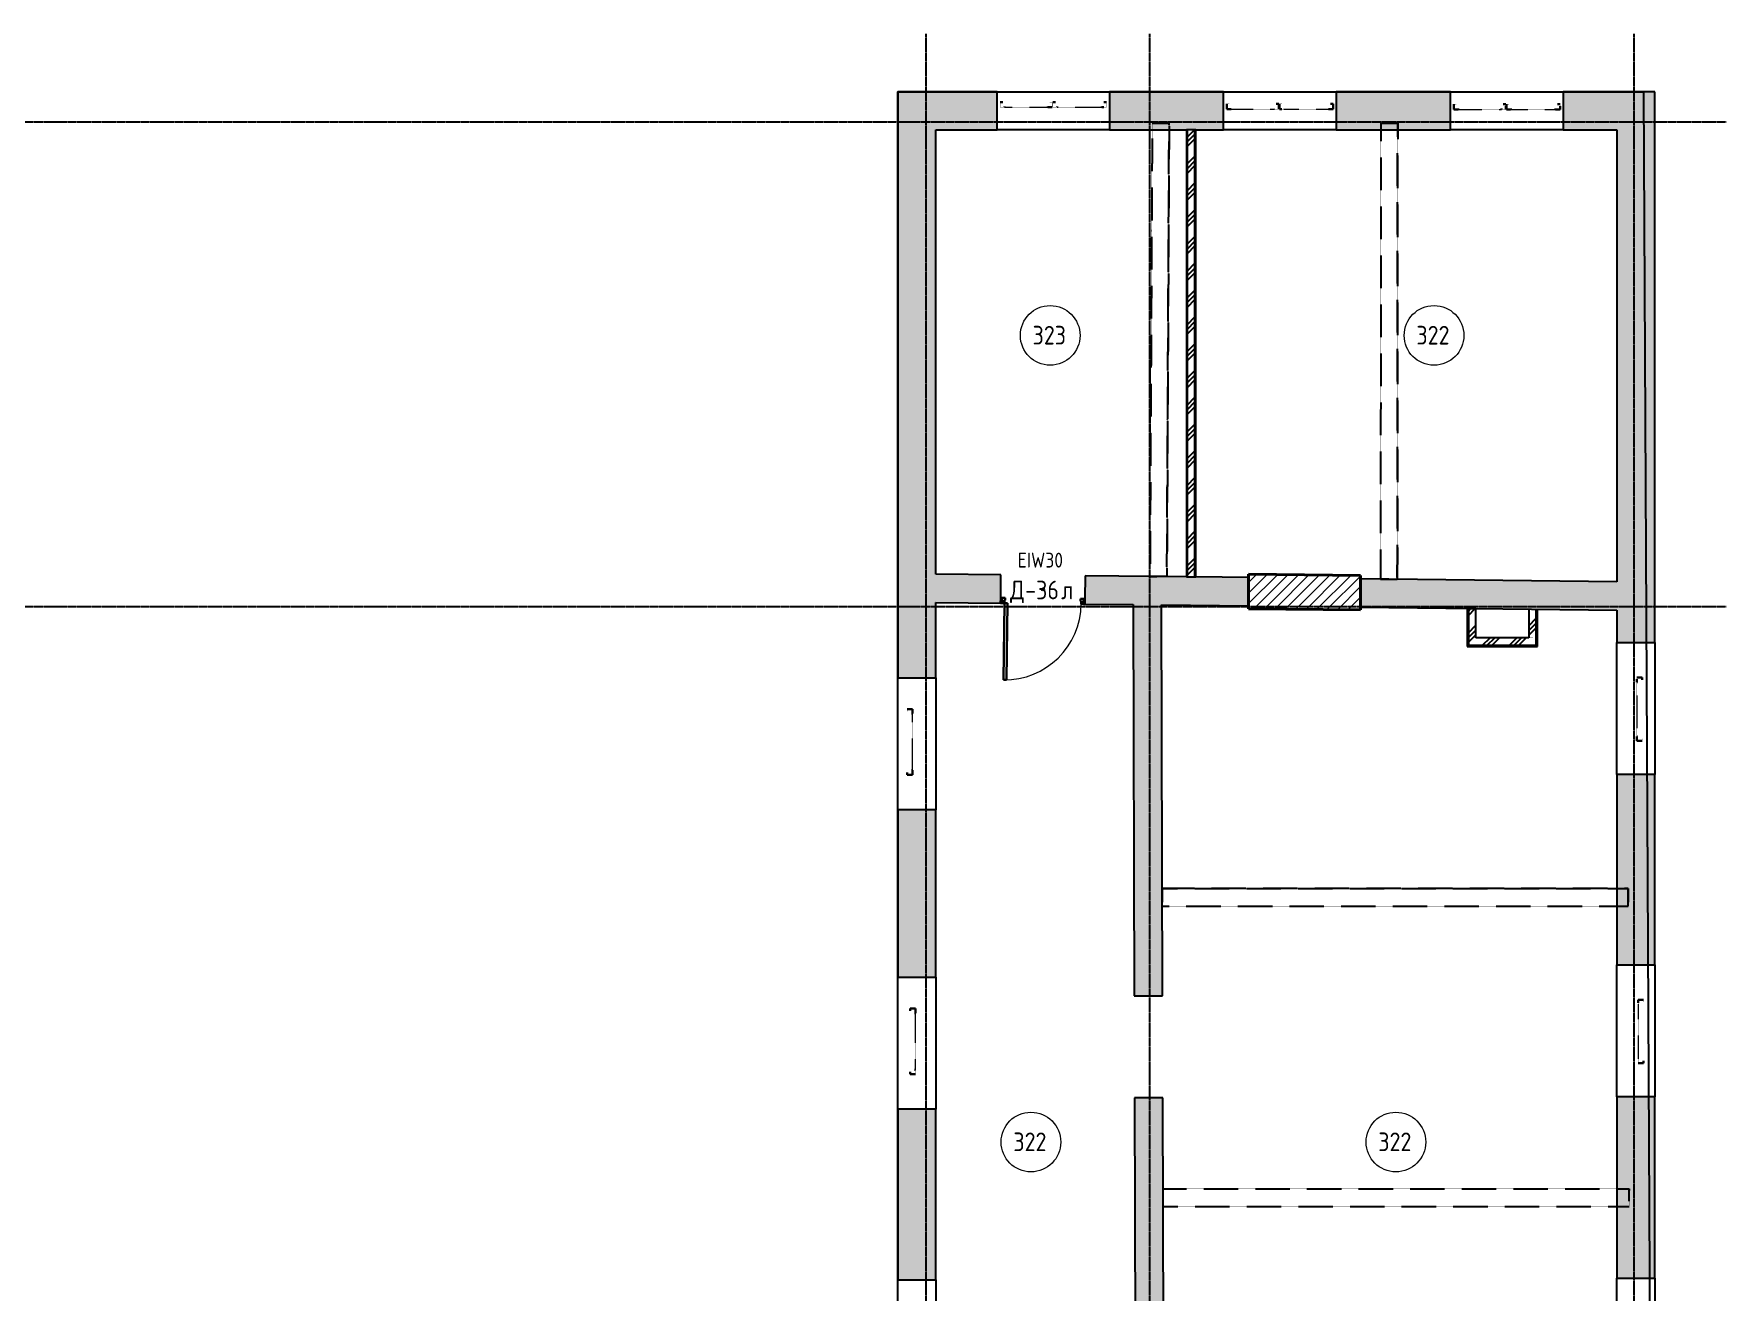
# Model space of a CAD drawing. Header units: millimetres. Extents: x -33838 to 476301, y -41806 to 120107.
# Drawn here: x 250420 to 273119, y 27814 to 44685 of the extents above; entities that cross this region are included whole.
import ezdxf

# ---------------------------------------------------------------- set-up
doc = ezdxf.new("R2010")
doc.units = ezdxf.units.MM
for name, pattern in [('ADSK_Линия сетки', [25, 20, -2.5, 0, -2.5]), ('ADSK_Сверху', [4.5, 3, -1.5]), ('ADSK_Снесено', [4.5, 3, -1.5])]:
    doc.linetypes.add(name, pattern=pattern)
for name, color, linetype, lineweight, true_color in [('_ Окна', 5, 'Continuous', 30, 0x0000ff), ('Стены внутренние', 5, 'Continuous', 18, 0x0000ff), ('Стены наружные', 1, 'ADSK_Снесено', 18, 0xff0000), ('Стены штриховка', 5, 'Continuous', 18, 0x0000ff)]:
    doc.layers.add(name, color=color, linetype=linetype, lineweight=lineweight, true_color=true_color)
for name, color, linetype, lineweight in [('Двери', 251, 'Continuous', 18), ('Каркас', 7, 'Continuous', 18), ('Марки дверей', 7, 'Continuous', 20), ('Марки помещений', 7, 'Continuous', 20), ('Окна', 251, 'Continuous', 18), ('Стены', 7, 'Continuous', 18), ('Стены разрез', 7, 'Continuous', 40)]:
    doc.layers.add(name, color=color, linetype=linetype, lineweight=lineweight)
doc.styles.add('GOST Common_1', font='GOST Common_0.ttf', dxfattribs={"width": 0.9, "height": 200})
doc.styles.add('GOST Common_2', font='GOST Common_0.ttf', dxfattribs={"width": 0.9, "height": 250})
pattern_1 = [(45, (215977.25, 150), (-179.6051, 179.6051), []), (45, (216040.75, 150), (0, 359.2102), []), (45, (215913.75, 150), (0, 359.2102), [])]

# ---------------------------------------------------------------- blocks, each defined once
blk = doc.blocks.new('Витраж-тент со смещением вовне - 60мм 34 сдвиг-2061685-03 План 3-го этажа')
at = {"layer": '_ Окна', "color": 161, "linetype": 'ADSK_Сверху', "true_color": 0xaaaaff}
for p, q in [((-349.5, 25), (-349.5, -45)), ((-349.5, 25), (-315.5, 25)), ((-349.5, -45), (-349.5, 25)), ((349.5, 25), (315.5, 25)), ((349.5, -45), (349.5, 25)), ((349.5, -45), (349.5, 25)), ((-289.5, -45), (-349.5, -45)), ((-289.5, -35), (-289.5, -45)), ((289.5, -35), (289.5, -45)), ((289.5, -45), (349.5, -45))]:
    blk.add_line(p, q, dxfattribs=at)
at = {"layer": 'Окна', "color": 161, "linetype": 'ADSK_Сверху', "true_color": 0xaaaaff}
blk.add_line((-289.5, -45), (289.5, -45), dxfattribs=at)
blk = doc.blocks.new('Витраж-тент со смещением вовне - 60мм 34 сдвиг-2061687-03 План 3-го этажа')
at = {"layer": '_ Окна', "color": 161, "linetype": 'ADSK_Сверху', "true_color": 0xaaaaff}
for p, q in [((-359.5, 25), (-359.5, -45)), ((-359.5, 25), (-325.5, 25)), ((-359.5, -45), (-359.5, 25)), ((359.5, 25), (325.5, 25)), ((359.5, -45), (359.5, 25)), ((359.5, -45), (359.5, 25)), ((-299.5, -45), (-359.5, -45)), ((-299.5, -35), (-299.5, -45)), ((299.5, -35), (299.5, -45)), ((299.5, -45), (359.5, -45))]:
    blk.add_line(p, q, dxfattribs=at)
at = {"layer": 'Окна', "color": 161, "linetype": 'ADSK_Сверху', "true_color": 0xaaaaff}
blk.add_line((-299.5, -45), (299.5, -45), dxfattribs=at)
blk = doc.blocks.new('Витраж-тент со смещением вовне - 60мм 30 сдвиг-1466942-03 План 3-го этажа')
at = {"layer": '_ Окна', "color": 161, "linetype": 'ADSK_Сверху', "true_color": 0xaaaaff}
for p, q in [((-440, 25), (-440, -45)), ((-440, 25), (-410, 25)), ((-440, -45), (-440, 25)), ((440, 25), (410, 25)), ((440, -45), (440, 25)), ((440, -45), (440, 25)), ((-380, -45), (-440, -45)), ((-380, -35), (-380, -45)), ((380, -35), (380, -45)), ((380, -45), (440, -45))]:
    blk.add_line(p, q, dxfattribs=at)
at = {"layer": 'Окна', "color": 161, "linetype": 'ADSK_Сверху', "true_color": 0xaaaaff}
blk.add_line((-380, -45), (380, -45), dxfattribs=at)
blk = doc.blocks.new('Витраж-тент со смещением вовне - 60мм 30 сдвиг-1466951-03 План 3-го этажа')
at = {"layer": '_ Окна', "color": 161, "linetype": 'ADSK_Сверху', "true_color": 0xaaaaff}
for p, q in [((-425, 25), (-425, -45)), ((-425, 25), (-395, 25)), ((-425, -45), (-425, 25)), ((425, 25), (395, 25)), ((425, -45), (425, 25)), ((425, -45), (425, 25)), ((-365, -45), (-425, -45)), ((-365, -35), (-365, -45)), ((365, -35), (365, -45)), ((365, -45), (425, -45))]:
    blk.add_line(p, q, dxfattribs=at)
at = {"layer": 'Окна', "color": 161, "linetype": 'ADSK_Сверху', "true_color": 0xaaaaff}
blk.add_line((-365, -45), (365, -45), dxfattribs=at)
blk = doc.blocks.new('Новые проёмы 3 этаж - Новые проёмы 3 этаж-1676495-03 План 3-го этажа')
at = {"layer": 'Стены'}
h = blk.add_hatch(dxfattribs=at)
h.set_pattern_fill('FP_4', color=256, style=0, pattern_type=2)
h.set_pattern_definition([(45, (0, 0), (-70.71068, 70.71068), [])])
h.paths.add_polyline_path([(52237, 36811), (52237, 37273), (50737, 37290), (50737, 36824), (51296, 36819)])
at = {"layer": 'Стены разрез'}
for p, q in [((52237, 37273), (50737, 37290)), ((50737, 37290), (50737, 36824)), ((52237, 36811), (52237, 37273)), ((50737, 36824), (52237, 36811))]:
    blk.add_line(p, q, dxfattribs=at)
blk = doc.blocks.new('AC_Дверь_Однопольная - Д-36л 1130х2200h-2279790-03 План 3-го этажа')
at = {"layer": 'Двери', "lineweight": 30}
for p, q in [((515, 1220), (475, 1220)), ((475, 1220), (475, 190)), ((515, 190), (515, 1220)), ((-545, 190), (-565, 190)), ((-565, 190), (-565, 120)), ((-565, 120), (-545, 120)), ((-515, 190), (-545, 190)), ((-545, 190), (-545, 120)), ((-545, 120), (-545, 190)), ((-545, 120), (-505, 120)), ((-515, 150), (-515, 190)), ((-505, 150), (-515, 150)), ((-505, 120), (-505, 150)), ((475, 190), (515, 190)), ((515, 150), (505, 150)), ((505, 150), (505, 120)), ((505, 120), (545, 120)), ((545, 190), (515, 190)), ((515, 190), (515, 150)), ((545, 120), (545, 190)), ((565, 190), (545, 190)), ((545, 190), (545, 120)), ((545, 120), (565, 120)), ((565, 120), (565, 190))]:
    blk.add_line(p, q, dxfattribs=at)
at = {"layer": 'Двери'}
blk.add_arc((515, 190), 1030, 90, 180, dxfattribs=at)
blk = doc.blocks.new('ADSK_Марка_Помещение_ОдноЗначение - Номер-247393-03 План 3-го этажа')
at = {"layer": 'Марки помещений'}
blk.add_circle((0, 0), 4, dxfattribs=at)
blk = doc.blocks.new('ADSK_Марка_Дверь - Типоразмер_ADSK_Марка-58376-03 План 3-го этажа')
at = {"layer": 'Марки дверей', "lineweight": 9}
blk.add_circle((0, 0), 0.2, dxfattribs=at)

msp = doc.modelspace()

# ---------------------------------------------------------------- hatches: boundary and pattern name
at = {"layer": 'Стены внутренние', "lineweight": 25, "true_color": 0x636466}
h = msp.add_hatch(dxfattribs=at)
h.set_pattern_fill('FP_1', color=251, style=0, pattern_type=2)
h.set_pattern_definition(pattern_1)
h.paths.add_polyline_path([(265993.05562, 37403.07485), (265993.05562, 43399.20652), (265893.05562, 43399.20652), (265893.05562, 37404.20748)])
h = msp.add_hatch(color=251, dxfattribs=at)
h.paths.add_polyline_path([(265163.17605, 37032.44992), (265161.97528, 37412.48789), (264521.9896, 37419.73654), (264518.47868, 37039.75193), (265161.97528, 37032.46352)])
h.paths.add_polyline_path([(263387.75837, 37052.55877), (263392.06207, 37432.5344), (262520.4664, 37442.40632), (262520.4664, 37062.38194), (262602.19011, 37061.45632)])
h = msp.add_hatch(color=251, dxfattribs=at)
h.paths.add_polyline_path([(271652.71087, 36958.94773), (271652.71087, 37338.9721), (268213.98675, 37377.92), (268213.98675, 36997.89563), (271510.28427, 36960.56089)])
h.paths.add_polyline_path([(266713.98675, 37014.88502), (266713.98675, 37394.9094), (265161.97528, 37412.48789), (265163.17605, 37032.44992), (266056.74765, 37022.32909)])
h = msp.add_hatch(color=251, dxfattribs=at)
h.paths.add_polyline_path([(265204.68889, 23893.77805), (265584.687, 23894.97869), (265584.50722, 23951.87837), (265204.50532, 23951.87837)])
h.paths.add_polyline_path([(265274.82377, 25181.87837), (265580.62092, 25181.87837), (265564.07164, 30419.66711), (265184.07405, 30418.30594), (265200.61902, 25181.87837)])
h.paths.add_polyline_path([(265179.75815, 31784.27142), (265559.75575, 31785.63259), (265543.19155, 37028.14576), (265163.17605, 37032.44992), (265174.08924, 33578.46169)])
h = msp.add_hatch(dxfattribs=at)
h.set_pattern_fill('FP_1', color=251, style=0, pattern_type=2)
h.set_pattern_definition(pattern_1)
h.paths.add_polyline_path([(269660.89525, 36586.78828), (269760.89525, 36586.78828), (269760.89525, 36980.37493), (269660.89525, 36981.50756), (269660.89525, 36605.88557)])
h = msp.add_hatch(dxfattribs=at)
h.set_pattern_fill('FP_1', color=251, style=0, pattern_type=2)
h.set_pattern_definition(pattern_1)
h.paths.add_polyline_path([(270519.45457, 36486.78828), (270572.56611, 36486.78828), (270572.56611, 36971.18174), (270472.56611, 36971.18174), (270472.56611, 36486.78828), (270503.75318, 36486.78828)])
h = msp.add_hatch(dxfattribs=at)
h.set_pattern_fill('FP_1', color=251, style=0, pattern_type=2)
h.set_pattern_definition(pattern_1)
h.paths.add_polyline_path([(270472.56611, 36486.78828), (270472.56611, 36586.78828), (269660.89525, 36586.78828), (269660.89525, 36486.78828)])
at = {"layer": 'Стены наружные', "linetype": 'Continuous', "lineweight": 25, "true_color": 0x636466}
h = msp.add_hatch(color=251, dxfattribs=at)
h.paths.add_polyline_path([(271652.71087, 43399.20652), (271652.71087, 43909.20652), (270932.69164, 43909.20652), (270932.69164, 43399.20652)])
h.paths.add_polyline_path([(269422.69164, 43399.20652), (269422.69164, 43909.20652), (267888.13184, 43909.20652), (267888.13184, 43399.20652)])
h.paths.add_polyline_path([(263339.13095, 43399.20652), (263339.13095, 43909.20652), (262010.4664, 43909.20652), (262010.4664, 43399.20652), (262520.4664, 43399.20652)])
h.paths.add_polyline_path([(264849.13095, 43399.20652), (266378.13184, 43399.20652), (266378.13184, 43909.20652), (264849.13095, 43909.20652), (264849.13095, 43564.99636)])
h = msp.add_hatch(color=251, dxfattribs=at)
h.paths.add_polyline_path([(272162.71087, 21011.32158), (272162.71087, 22148.70542), (271652.71087, 22148.70542), (271652.71087, 21013.67631), (271945.10281, 21012.3263)])
h.paths.add_polyline_path([(271807.49883, 23918.70542), (272162.71087, 23918.70542), (272162.71087, 26230.6845), (271652.71087, 26230.6845), (271652.71087, 23918.70542)])
h.paths.add_polyline_path([(271757.76448, 28000.6845), (272162.71087, 28000.6845), (272162.71087, 30433.88967), (271652.71087, 30433.88967), (271652.71087, 28000.6845)])
h.paths.add_polyline_path([(271757.76448, 32203.88967), (272162.71087, 32203.88967), (272162.71087, 34754.15593), (271652.71087, 34754.15593), (271652.71087, 32203.88967)])
h.paths.add_polyline_path([(272162.71087, 36524.15593), (272162.71087, 43909.20652), (271652.71087, 43909.20652), (271652.71087, 36524.15593), (271945.10281, 36524.15593)])
h = msp.add_hatch(color=251, dxfattribs=at)
h.paths.add_polyline_path([(262306.61413, 21084.05859), (262520.4664, 21084.05859), (262520.4664, 22215.52318), (262010.4664, 22215.52318), (262010.4664, 21084.05859)])
h.paths.add_polyline_path([(262399.82977, 23985.52318), (262520.4664, 23985.52318), (262520.4664, 26210.50885), (262010.4664, 26210.50885), (262010.4664, 23985.52318)])
h.paths.add_polyline_path([(262010.4664, 27980.50885), (262520.4664, 27980.50885), (262520.4664, 30265.57482), (262010.4664, 30265.57482), (262010.4664, 29083.80849)])
h.paths.add_polyline_path([(262010.4664, 32035.57482), (262520.4664, 32035.57482), (262520.4664, 34281.62113), (262010.4664, 34281.62113), (262010.4664, 33578.46169)])
h.paths.add_polyline_path([(262371.15171, 36051.62113), (262520.4664, 36051.62113), (262520.4664, 43399.20652), (262010.4664, 43399.20652), (262010.4664, 36051.62113), (262369.83034, 36051.62113)])

# ---------------------------------------------------------------- linework, layer by layer
at = {"linetype": 'ADSK_Линия сетки', "lineweight": 25}
for p, q in [((262387.16465, -2825.79407), (262387.16465, 44684.78674)), ((265387.16465, -2825.79407), (265387.16465, 44684.78674)), ((271887.16465, -2825.79407), (271887.16465, 44684.78674)), ((204891.02955, 43506.78828), (273118.97256, 43506.78828)), ((204891.02955, 37006.78828), (273118.97256, 37006.78828))]:
    msp.add_line(p, q, dxfattribs=at)
at = {"color": 251, "lineweight": 25, "true_color": 0x636466}
msp.add_lwpolyline([(262010.4664, 21084.05859), (262010.4664, 43909.20652), (272009.87193, 43909.20652), (272191.20351, 8682.30207), (265910.655, 8682.30207), (265910.655, 300.23165), (258014.186, 300.23165), (258014.186, 2256.78828), (247213.22785, 2336.47811), (247313.64977, 2335.73719), (247313.64977, -2582.56685), (234949.89798, -2582.56685), (234949.89798, 2336.47811), (224250.2517, 2336.47811), (224250.2517, 422.0206), (216267.75299, 456.78828), (216267.75299, 8679.25245)], dxfattribs=at)
at = {"layer": 'Каркас', "color": 251, "linetype": 'ADSK_Сверху', "lineweight": 25, "true_color": 0x636466}
for p, q in [((265420.63429, 43489.48755), (265390.53732, 37409.89914)), ((265420.63429, 43489.48755), (265390.53732, 37409.89914)), ((265647.73151, 43488.36331), (265420.63429, 43489.48755)), ((265420.63429, 43489.48755), (265647.73151, 43488.36331)), ((265617.62737, 37407.32705), (265647.73151, 43488.36331)), ((265647.73151, 43488.36331), (265617.62737, 37407.32705)), ((268488.05003, 43486.73577), (268483.20703, 37374.87074)), ((268488.05003, 43486.73577), (268483.20703, 37374.87074)), ((268713.24996, 43486.55732), (268488.05003, 43486.73577)), ((268488.05003, 43486.73577), (268713.24996, 43486.55732)), ((268708.40508, 37372.32009), (268713.24996, 43486.55732)), ((268713.24996, 43486.55732), (268708.40508, 37372.32009)), ((265390.53732, 37409.89914), (265617.62737, 37407.32705)), ((265617.62737, 37407.32705), (265390.53732, 37409.89914)), ((268483.20703, 37374.87074), (268708.40508, 37372.32009)), ((268708.40508, 37372.32009), (268483.20703, 37374.87074)), ((271802.75286, 33224.63165), (265555.2091, 33224.63165)), ((265555.2091, 33224.63165), (265555.95476, 32988.63165)), ((265555.95476, 32988.63165), (265555.2091, 33224.63165)), ((265555.2091, 33224.63165), (271802.75286, 33224.63165)), ((271802.75286, 33224.63165), (271802.75286, 32988.63165)), ((271802.75286, 32988.63165), (271802.75286, 33224.63165)), ((265555.95476, 32988.63165), (271802.75286, 32988.63165)), ((265555.95476, 32988.63165), (271802.75286, 32988.63165)), ((265568.6816, 28960.63165), (265567.93594, 29196.63165)), ((265567.93594, 29196.63165), (271819.85171, 29196.63165)), ((271819.85171, 29196.63165), (271819.85171, 29078.63165)), ((271819.85171, 28960.63165), (271819.85171, 29196.63165)), ((265568.6816, 28960.63165), (271819.85171, 28960.63165))]:
    msp.add_line(p, q, dxfattribs=at)
at = {"layer": 'Стены внутренние', "color": 251, "lineweight": 25, "true_color": 0x636466}
for p, q in [((265881.05562, 43399.20652), (265881.05562, 37404.3434)), ((266003.05562, 43399.20652), (265883.05562, 43399.20652)), ((266005.05562, 37402.93894), (266005.05562, 43399.20652)), ((263392.06207, 37432.5344), (262520.4664, 37442.40632)), ((263388.55115, 37122.55428), (263392.06207, 37432.5344)), ((264521.9896, 37419.73654), (264518.47868, 37109.75642)), ((265881.05562, 37404.3434), (264521.9896, 37419.73654)), ((265883.05562, 37404.32074), (266003.05562, 37402.96159)), ((266713.98675, 37394.9094), (266005.05562, 37402.93894)), ((266713.98675, 37014.88502), (266713.98675, 37394.9094)), ((271652.71087, 37338.9721), (268213.98675, 37377.92)), ((268213.98675, 37377.92), (268213.98675, 36997.89563)), ((262520.4664, 37062.38194), (263387.75837, 37052.55877)), ((264517.68589, 37039.76091), (265163.17605, 37032.44992)), ((265163.17605, 37032.44992), (265179.75815, 31784.27142)), ((265543.19155, 37028.14576), (266713.98675, 37014.88502)), ((265559.75575, 31785.63259), (265543.19155, 37028.14576)), ((268213.98675, 36997.89563), (271652.71087, 36958.94773)), ((269645.89525, 36981.67745), (269645.89525, 36471.78828)), ((269760.89525, 36586.78828), (269760.89525, 36980.37493)), ((270472.56611, 36972.31436), (270472.56611, 36586.78828)), ((270587.56611, 36471.78828), (270587.56611, 36971.01184)), ((270472.56611, 36586.78828), (269760.89525, 36586.78828)), ((269645.89525, 36471.78828), (270587.56611, 36471.78828)), ((265179.75815, 31784.27142), (265559.75575, 31785.63259)), ((265564.07164, 30419.66711), (265184.07405, 30418.30594)), ((265184.07405, 30418.30594), (265200.61902, 25181.87837)), ((265580.62092, 25181.87837), (265564.07164, 30419.66711))]:
    msp.add_line(p, q, dxfattribs=at)
at = {"layer": 'Стены внутренние', "color": 251, "linetype": 'ADSK_Сверху', "lineweight": 25, "true_color": 0x636466}
for p, q in [((269645.89525, 36981.67745), (269645.89525, 36471.78828)), ((269645.89525, 36981.67745), (269760.89525, 36980.37493)), ((269760.89525, 36586.78828), (269760.89525, 36980.37493)), ((270528.00256, 36586.78828), (269760.89525, 36586.78828)), ((269645.89525, 36471.78828), (270528.00256, 36471.78828))]:
    msp.add_line(p, q, dxfattribs=at)
at = {"layer": 'Стены наружные', "color": 251, "linetype": 'Continuous', "lineweight": 25, "true_color": 0x636466}
for p, q in [((263339.13095, 43909.20652), (262010.4664, 43909.20652)), ((262010.4664, 43909.20652), (262010.4664, 36051.62113)), ((263339.13095, 43399.20652), (263339.13095, 43909.20652)), ((263339.13095, 43909.20652), (264849.13095, 43909.20652)), ((266378.13184, 43909.20652), (264849.13095, 43909.20652)), ((264849.13095, 43909.20652), (264849.13095, 43399.20652)), ((266378.13184, 43399.20652), (266378.13184, 43909.20652)), ((266378.13184, 43909.20652), (267888.13184, 43909.20652)), ((269422.69164, 43909.20652), (267888.13184, 43909.20652)), ((267888.13184, 43909.20652), (267888.13184, 43399.20652)), ((269422.69164, 43399.20652), (269422.69164, 43909.20652)), ((269422.69164, 43909.20652), (270932.69164, 43909.20652)), ((272162.71087, 43909.20652), (270932.69164, 43909.20652)), ((270932.69164, 43909.20652), (270932.69164, 43399.20652)), ((272162.71087, 36524.15593), (272162.71087, 43909.20652)), ((262520.4664, 43399.20652), (263339.13095, 43399.20652)), ((262520.4664, 37442.40632), (262520.4664, 43399.20652)), ((264849.13095, 43399.20652), (263339.13095, 43399.20652)), ((264849.13095, 43399.20652), (265881.05562, 43399.20652)), ((266005.05562, 43399.20652), (266378.13184, 43399.20652)), ((267888.13184, 43399.20652), (266378.13184, 43399.20652)), ((267888.13184, 43399.20652), (269422.69164, 43399.20652)), ((270932.69164, 43399.20652), (269422.69164, 43399.20652)), ((270932.69164, 43399.20652), (271652.71087, 43399.20652)), ((271652.71087, 43399.20652), (271652.71087, 37338.9721)), ((262520.4664, 36051.62113), (262520.4664, 37062.38194)), ((271652.71087, 36958.94773), (271652.71087, 36524.15593)), ((271652.71087, 36524.15593), (272162.71087, 36524.15593)), ((271652.71087, 34754.15593), (271652.71087, 36524.15593)), ((272162.71087, 36524.15593), (272162.71087, 34754.15593)), ((262010.4664, 36051.62113), (262520.4664, 36051.62113)), ((262010.4664, 34281.62113), (262010.4664, 36051.62113)), ((262520.4664, 36051.62113), (262520.4664, 34281.62113)), ((272162.71087, 34754.15593), (271652.71087, 34754.15593)), ((271652.71087, 34754.15593), (271652.71087, 32203.88967)), ((272162.71087, 32203.88967), (272162.71087, 34754.15593)), ((262010.4664, 34281.62113), (262010.4664, 32035.57482)), ((262520.4664, 34281.62113), (262010.4664, 34281.62113)), ((262520.4664, 32035.57482), (262520.4664, 34281.62113)), ((262010.4664, 32035.57482), (262520.4664, 32035.57482)), ((262010.4664, 30265.57482), (262010.4664, 32035.57482)), ((262520.4664, 32035.57482), (262520.4664, 30265.57482)), ((271652.71087, 32203.88967), (272162.71087, 32203.88967)), ((271652.71087, 30433.88967), (271652.71087, 32203.88967)), ((272162.71087, 32203.88967), (272162.71087, 30433.88967)), ((272162.71087, 30433.88967), (271652.71087, 30433.88967)), ((271652.71087, 30433.88967), (271652.71087, 28000.6845)), ((272162.71087, 28000.6845), (272162.71087, 30433.88967)), ((262010.4664, 30265.57482), (262010.4664, 27980.50885)), ((262520.4664, 30265.57482), (262010.4664, 30265.57482)), ((262520.4664, 27980.50885), (262520.4664, 30265.57482)), ((262010.4664, 27980.50885), (262520.4664, 27980.50885)), ((262010.4664, 26210.50885), (262010.4664, 27980.50885)), ((262520.4664, 27980.50885), (262520.4664, 26210.50885)), ((271652.71087, 28000.6845), (272162.71087, 28000.6845)), ((271652.71087, 26230.6845), (271652.71087, 28000.6845)), ((272162.71087, 28000.6845), (272162.71087, 26230.6845))]:
    msp.add_line(p, q, dxfattribs=at)
at = {"layer": 'Стены штриховка', "color": 251, "lineweight": 25, "true_color": 0x636466}
for p, q in [((265883.05562, 43399.20652), (265881.05562, 43399.20652)), ((265883.05562, 37404.32074), (265883.05562, 43399.20652)), ((265893.05562, 37404.20748), (265893.05562, 43399.20652)), ((265993.05562, 37403.07485), (265993.05562, 43399.20652)), ((266005.05562, 43399.20652), (266003.05562, 43399.20652)), ((266003.05562, 37402.96159), (266003.05562, 43399.20652)), ((265881.05562, 37404.3434), (265883.05562, 37404.32074)), ((266003.05562, 37402.96159), (266005.05562, 37402.93894)), ((269654.89525, 36981.57552), (269654.89525, 36480.78828)), ((269660.89525, 36981.50756), (269660.89525, 36486.78828)), ((270572.56611, 36486.78828), (270572.56611, 36971.18174)), ((270578.56611, 36480.78828), (270578.56611, 36971.11378)), ((269654.89525, 36480.78828), (270578.56611, 36480.78828)), ((269660.89525, 36486.78828), (270572.56611, 36486.78828))]:
    msp.add_line(p, q, dxfattribs=at)

# ---------------------------------------------------------------- block references
at = {"layer": '_ Окна', "color": 251, "linetype": 'ADSK_Сверху', "lineweight": 25, "true_color": 0x636466}
for name, p in [('Витраж-тент со смещением вовне - 60мм 34 сдвиг-2061685-03 План 3-го этажа', (263730.63095, 43745.17694)), ('Витраж-тент со смещением вовне - 60мм 34 сдвиг-2061687-03 План 3-го этажа', (264447.63095, 43745.17694)), ('Витраж-тент со смещением вовне - 60мм 34 сдвиг-2061685-03 План 3-го этажа', (266769.63184, 43720.37016)), ('Витраж-тент со смещением вовне - 60мм 34 сдвиг-2061687-03 План 3-го этажа', (267486.63184, 43720.37016)), ('Витраж-тент со смещением вовне - 60мм 34 сдвиг-2061685-03 План 3-го этажа', (269814.19164, 43717.5102)), ('Витраж-тент со смещением вовне - 60мм 34 сдвиг-2061687-03 План 3-го этажа', (270531.19164, 43717.5102))]:
    msp.add_blockref(name, p, dxfattribs=at)
for name, p, rotation in [('Витраж-тент со смещением вовне - 60мм 30 сдвиг-1466951-03 План 3-го этажа', (271965.50146, 35629.15593), 269.9999999999999), ('Витраж-тент со смещением вовне - 60мм 30 сдвиг-1466942-03 План 3-го этажа', (262159.21227, 35191.62113), 90.00000000000078), ('Витраж-тент со смещением вовне - 60мм 30 сдвиг-1466942-03 План 3-го этажа', (262199.48619, 31175.57482), 90.00000000000078), ('Витраж-тент со смещением вовне - 60мм 30 сдвиг-1466951-03 План 3-го этажа', (271983.84098, 31308.88967), 269.9999999999999)]:
    msp.add_blockref(name, p, dxfattribs=dict(at, rotation=rotation))
at = {"layer": 'Двери', "color": 251, "lineweight": 25, "true_color": 0x636466, "rotation": 179.3510806039891}
msp.add_blockref('AC_Дверь_Однопольная - Д-36л 1130х2200h-2279790-03 План 3-го этажа', (263954.87398, 37236.14765), dxfattribs=at)
at = {"layer": 'Марки дверей', "color": 251, "lineweight": 25, "true_color": 0x636466, "xscale": 99.99999999999993, "yscale": 99.99999999999993, "zscale": 99.99999999999993}
msp.add_blockref('ADSK_Марка_Дверь - Типоразмер_ADSK_Марка-58376-03 План 3-го этажа', (263954.87398, 37236.14765), dxfattribs=at)
at = {"layer": 'Марки помещений', "color": 251, "lineweight": 25, "true_color": 0x636466, "xscale": 99.99999999999993, "yscale": 99.99999999999993, "zscale": 99.99999999999993}
for p in [(264052.32359, 40641.73309), (269200.44674, 40641.73309), (263794.43432, 29826.49764), (268689.31893, 29826.49764)]:
    msp.add_blockref('ADSK_Марка_Помещение_ОдноЗначение - Номер-247393-03 План 3-го этажа', p, dxfattribs=at)
at = {"layer": 'Стены', "color": 251, "lineweight": 25, "true_color": 0x636466}
msp.add_blockref('Новые проёмы 3 этаж - Новые проёмы 3 этаж-1676495-03 План 3-го этажа', (215977.2543, 150), dxfattribs=at)

# ---------------------------------------------------------------- texts
at = {"layer": 'Марки дверей', "color": 251, "lineweight": 25, "true_color": 0x636466, "attachment_point": 1}
for s, insert, char_height, width, style in [('EIW30', (263616.29471, 37728.56165), 200, 779.24025, 'GOST Common_1'), ('\\fGOST Common|b0|i0|c204|p34|;\\W.9;Д', (263515.04471, 37353.16074), 250, 245.316375, 'GOST Common_2'), ('-36', (263717.45096, 37353.16074), 250, 584.4301875, 'GOST Common_2'), ('\\fGOST Common|b0|i0|c204|p34|;\\W.9;л', (264199.65408, 37353.16074), 250, 194.8100625, 'GOST Common_2')]:
    msp.add_mtext(s, dxfattribs=dict(at, insert=insert, char_height=char_height, width=width, style=style))
at = {"layer": 'Марки помещений', "color": 251, "lineweight": 25, "true_color": 0x636466, "char_height": 250, "width": 584.4301875, "attachment_point": 1, "style": 'GOST Common_2'}
for s, insert in [('323', (263816.06633, 40769.45816)), ('322', (268964.18948, 40769.45816)), ('322', (263558.17706, 29954.22271)), ('322', (268453.06167, 29954.22271))]:
    msp.add_mtext(s, dxfattribs=dict(at, insert=insert))

doc.saveas('drawing.dxf')
